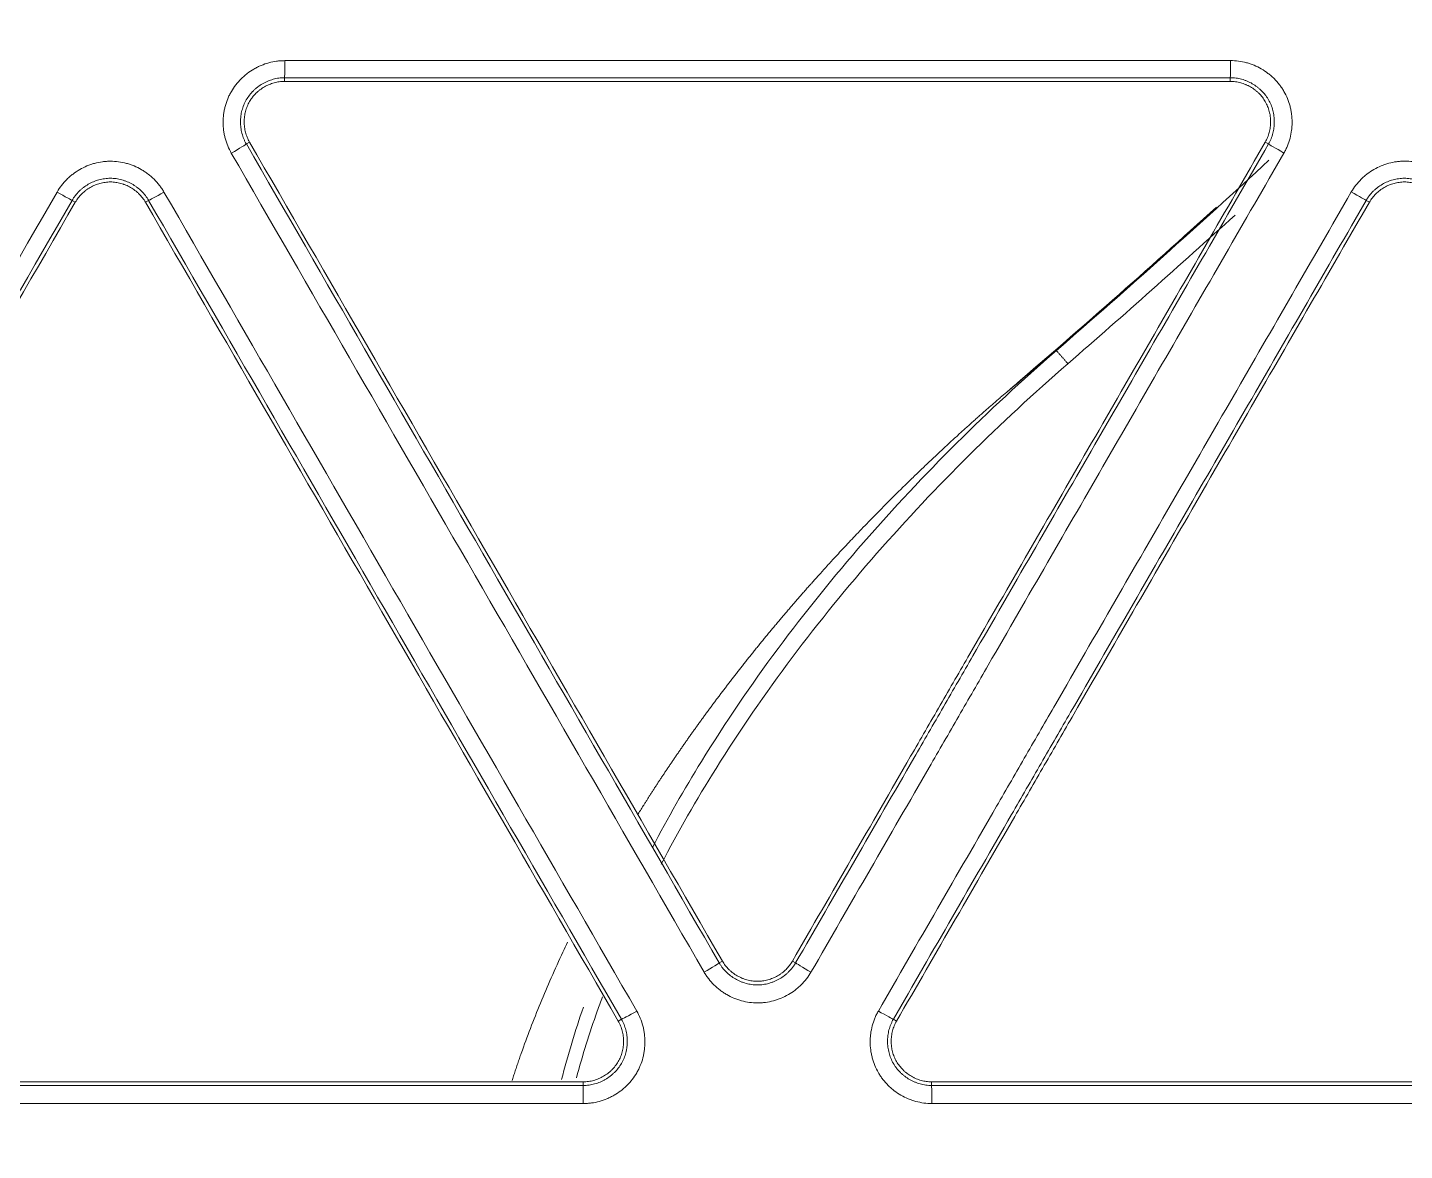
# Model space of a CAD drawing. Header units: inches. Extents: x 405346 to 489838, y -25612 to 14934.
# Drawn here: x 467382.01 to 467419.25, y 4109.04 to 4139.41 of the extents above; entities that cross this region are included whole.
import ezdxf

# ---------------------------------------------------------------- set-up
doc = ezdxf.new("R2010")
doc.units = ezdxf.units.IN
doc.header["$LTSCALE"] = 200
doc.header["$MEASUREMENT"] = 0
doc.linetypes.add('DH-HID2', pattern=[1.2, 0.8, -0.4])
doc.layers.add('FU-FURM', color=251, linetype='DH-HID2')
doc.layers.add('SS-EQ', color=2, linetype='Continuous', lineweight=20)

# ---------------------------------------------------------------- blocks, each defined once
blk = doc.blocks.new('FLLLL')
at = {"layer": 'FU-FURM'}
for centre, radius, start, end in [((467631.305, 3335.773), 213.601, 91.35671, 179.233), ((467638.62, 3329.457), 194.252, 91.35653, 179.23304)]:
    blk.add_arc(centre, radius, start, end, dxfattribs=at)
blk = doc.blocks.new('4way무풍')
at = {"layer": 'SS-EQ'}
for p, q in [((144.698, -183.374), (144.698, -183.474)), ((170.273, -183.474), (170.273, -183.374)), ((143.75, -185.116), (143.664, -185.166)), ((171.307, -185.166), (171.221, -185.116)), ((139.039, -186.741), (138.953, -186.691)), ((141.021, -186.691), (140.935, -186.741)), ((174.036, -186.741), (173.949, -186.691)), ((156.451, -207.314), (156.538, -207.264)), ((158.433, -207.264), (158.519, -207.314)), ((153.722, -208.89), (153.809, -208.84)), ((161.162, -208.84), (161.249, -208.89)), ((152.775, -210.631), (152.775, -210.531)), ((162.197, -210.531), (162.197, -210.631))]:
    blk.add_line(p, q, dxfattribs=at)
for radius, start, end in [(252.587, 310.95743, 312.70771), (252.562, 310.5641, 312.2768), (253.06, 310.95752, 312.32742)]:
    blk.add_arc((0, 0), radius, start, end, dxfattribs=at)
for centre, major_axis, ratio, start_param, end_param in [((144.698, -182.9), (0, -0.474), 0.010194, 0.034908, 1.545115), ((170.273, -182.901), (0, 0.474), 0.015613, 3.176503, 4.691468), ((143.254, -185.402), (0.41, 0.237), 0.027789, 4.707602, 6.248265), ((171.717, -185.402), (0.41, -0.237), 0.010709, 3.176501, 4.736466), ((138.543, -186.454), (0.41, -0.237), 0.019018, 4.73394, 6.248272), ((141.431, -186.454), (-0.41, -0.237), 0.02804, 0.03492, 1.565513), ((173.539, -186.454), (0.41, -0.237), 0.010548, 4.736647, 6.248277), ((156.041, -207.55), (0.41, 0.237), 0.03102, 4.704341, 6.248262), ((158.93, -207.55), (0.41, -0.237), 0.022094, 3.176508, 4.735297), ((154.219, -208.602), (-0.41, -0.237), 0.031304, 0.034924, 1.562278), ((160.752, -208.602), (0.41, -0.237), 0.022158, 4.735388, 6.24827), ((152.774, -211.104), (0, -0.474), 0.007908, 1.538581, 3.106534), ((162.196, -211.104), (0, -0.474), 0.008701, 1.539546, 3.106649)]:
    blk.add_ellipse(centre, major_axis=major_axis, ratio=ratio, start_param=start_param, end_param=end_param, dxfattribs=at)
for points, knots in [([(346.359, 0), (346.359, -27.812), (346.359, -55.624), (346.359, -97.341), (346.359, -111.247), (346.359, -139.059), (346.359, -152.965), (346.359, -180.777), (346.359, -194.683), (346.359, -222.494), (346.359, -236.4), (346.359, -257.259), (346.358, -264.212), (346.359, -272.903), (346.359, -274.641), (346.359, -277.249), (346.359, -278.118), (346.358, -279.856), (346.358, -280.725), (346.358, -282.029), (346.358, -282.463), (346.358, -283.333), (346.359, -283.767), (346.359, -284.419), (346.359, -284.636), (346.359, -285.071), (346.358, -285.288), (346.355, -285.723), (346.353, -285.94), (346.346, -286.374), (346.341, -286.592), (346.322, -287.243), (346.305, -287.678), (346.262, -288.546), (346.236, -288.98), (346.174, -289.849), (346.138, -290.283), (346.078, -290.934), (346.057, -291.151), (346.012, -291.585), (345.894, -292.666), (345.748, -293.741), (345.479, -295.45), (345.327, -296.299), (344.817, -298.834), (344.407, -300.505), (343.687, -302.982), (343.172, -304.624), (342.294, -307.059), (341.638, -308.663), (341.119, -309.858), (340.941, -310.256), (340.714, -310.751), (340.668, -310.85), (340.576, -311.047), (340.437, -311.343), (339.919, -312.422), (339.029, -314.158), (338.177, -315.66), (336.854, -317.881), (335.912, -319.32), (334.41, -321.418), (333.379, -322.796), (331.741, -324.801), (330.589, -326.095), (329.702, -327.051), (329.403, -327.366), (329.024, -327.758), (328.947, -327.836), (328.795, -327.992), (328.566, -328.224), (327.719, -329.07), (326.303, -330.412), (324.35, -332.111), (322.332, -333.722), (320.944, -334.738), (319.535, -335.724), (318.819, -336.202), (317.367, -337.13), (315.893, -338.028), (314.376, -338.866), (313.222, -339.473), (312.835, -339.671), (312.249, -339.963), (312.054, -340.059), (311.662, -340.249), (309.896, -341.094), (308.103, -341.848), (305.68, -342.75), (304.055, -343.316), (302.408, -343.813), (299.923, -344.506), (298.245, -344.898), (295.697, -345.382), (294.842, -345.525), (293.766, -345.682), (293.551, -345.712), (293.12, -345.771), (292.903, -345.799), (292.254, -345.88), (291.821, -345.929), (290.523, -346.062), (289.657, -346.132), (288.357, -346.21), (287.924, -346.232), (287.057, -346.265), (286.624, -346.277), (285.974, -346.288), (285.757, -346.291), (285.323, -346.293), (285.107, -346.294), (284.673, -346.294), (284.456, -346.294), (284.023, -346.294), (283.806, -346.293), (283.156, -346.293), (282.722, -346.293), (281.855, -346.293), (281.421, -346.293), (280.121, -346.293), (279.253, -346.294), (277.519, -346.294), (276.652, -346.294), (274.051, -346.294), (272.316, -346.294), (267.113, -346.294), (263.645, -346.293), (256.708, -346.293), (253.239, -346.294), (242.833, -346.294), (235.896, -346.294), (222.022, -346.294), (215.084, -346.294), (194.273, -346.294), (180.399, -346.294), (152.65, -346.294), (138.775, -346.294), (111.027, -346.294), (97.152, -346.294), (69.404, -346.294), (55.529, -346.294), (34.718, -346.294), (27.78, -346.294), (13.906, -346.294), (6.969, -346.294), (0.032, -346.294)], [0, 0, 0, 0, 0.125, 0.125, 0.1875, 0.1875, 0.25, 0.25, 0.3125, 0.3125, 0.375, 0.375, 0.40625, 0.40625, 0.414063, 0.414063, 0.417969, 0.417969, 0.421875, 0.421875, 0.423828, 0.423828, 0.425781, 0.425781, 0.426758, 0.426758, 0.427734, 0.427734, 0.428711, 0.428711, 0.429688, 0.429688, 0.431641, 0.431641, 0.433594, 0.433594, 0.435547, 0.435547, 0.436523, 0.436523, 0.4375, 0.441406, 0.441406, 0.445313, 0.445313, 0.453125, 0.453125, 0.457031, 0.460938, 0.464844, 0.464844, 0.466797, 0.466797, 0.467285, 0.467285, 0.467773, 0.46875, 0.472656, 0.476563, 0.476563, 0.484375, 0.484375, 0.488281, 0.492188, 0.496094, 0.496094, 0.498047, 0.498047, 0.498535, 0.498535, 0.499023, 0.5, 0.503906, 0.507813, 0.511719, 0.515625, 0.515625, 0.519531, 0.519531, 0.523438, 0.527344, 0.527344, 0.529297, 0.529297, 0.530273, 0.530273, 0.53125, 0.539063, 0.539063, 0.542969, 0.546875, 0.546875, 0.554688, 0.554688, 0.558594, 0.558594, 0.55957, 0.55957, 0.560547, 0.560547, 0.5625, 0.5625, 0.566406, 0.566406, 0.568359, 0.568359, 0.570313, 0.570313, 0.571289, 0.571289, 0.572266, 0.572266, 0.573242, 0.573242, 0.574219, 0.574219, 0.576172, 0.576172, 0.578125, 0.578125, 0.582031, 0.582031, 0.585938, 0.585938, 0.59375, 0.59375, 0.609375, 0.609375, 0.625, 0.625, 0.65625, 0.65625, 0.6875, 0.6875, 0.75, 0.75, 0.8125, 0.8125, 0.875, 0.875, 0.9375, 0.9375, 0.96875, 0.96875, 1, 1, 1, 1]), ([(0.032, -345.099), (6.961, -345.099), (13.891, -345.099), (27.75, -345.099), (34.679, -345.099), (55.467, -345.099), (69.326, -345.098), (97.044, -345.098), (110.903, -345.097), (138.621, -345.096), (152.48, -345.096), (180.197, -345.094), (194.056, -345.092), (214.845, -345.09), (221.774, -345.089), (235.633, -345.086), (242.562, -345.085), (256.421, -345.082), (263.351, -345.081), (272.013, -345.079), (273.745, -345.079), (276.343, -345.079), (277.21, -345.078), (278.942, -345.078), (279.808, -345.077), (281.107, -345.076), (281.541, -345.076), (282.407, -345.076), (282.84, -345.076), (283.706, -345.076), (284.139, -345.076), (284.789, -345.074), (285.005, -345.074), (285.438, -345.071), (285.655, -345.069), (286.304, -345.06), (286.737, -345.049), (287.602, -345.017), (288.034, -344.997), (289.33, -344.922), (290.194, -344.853), (291.488, -344.722), (291.92, -344.673), (292.566, -344.593), (292.782, -344.566), (293.212, -344.508), (294.286, -344.358), (295.351, -344.18), (297.891, -343.699), (299.563, -343.307), (302.039, -342.615), (303.679, -342.118), (305.297, -341.551), (307.709, -340.648), (309.296, -339.976), (311.056, -339.138), (311.349, -338.996), (311.641, -338.853), (311.836, -338.756), (311.933, -338.707), (312.418, -338.464), (312.803, -338.265), (313.951, -337.656), (314.704, -337.236), (316.19, -336.364), (316.921, -335.913), (318.363, -334.982), (319.073, -334.502), (320.472, -333.511), (321.849, -332.491), (323.849, -330.872), (325.784, -329.163), (327.03, -327.964), (327.795, -327.195), (327.947, -327.041), (328.25, -326.729), (328.401, -326.573), (328.849, -326.102), (329.145, -325.785), (330.019, -324.826), (331.153, -323.527), (332.763, -321.515), (333.776, -320.132), (334.759, -318.728), (335.235, -318.016), (336.157, -316.57), (336.603, -315.837), (337.465, -314.35), (338.296, -312.842), (339.065, -311.291), (339.481, -310.406), (339.527, -310.308), (339.618, -310.111), (339.754, -309.815), (340.065, -309.123), (340.322, -308.527), (340.821, -307.331), (341.451, -305.727), (342.288, -303.291), (342.776, -301.648), (343.454, -299.169), (343.836, -297.496), (344.302, -294.959), (344.439, -294.108), (344.619, -292.825), (344.702, -292.181), (344.786, -291.427), (344.82, -291.104), (344.842, -290.888), (344.853, -290.779), (344.946, -289.807), (345.01, -288.942), (345.078, -287.644), (345.096, -287.212), (345.116, -286.563), (345.122, -286.347), (345.13, -285.914), (345.133, -285.698), (345.138, -285.266), (345.139, -285.049), (345.14, -284.617), (345.14, -284.4), (345.141, -283.752), (345.141, -283.319), (345.141, -282.67), (345.141, -282.454), (345.141, -282.021), (345.141, -281.805), (345.142, -281.156), (345.142, -280.724), (345.143, -279.426), (345.143, -278.561), (345.144, -276.831), (345.144, -275.966), (345.145, -273.37), (345.145, -271.64), (345.146, -262.989), (345.148, -256.069), (345.152, -235.306), (345.154, -221.465), (345.157, -193.782), (345.159, -179.94), (345.161, -152.257), (345.161, -138.416), (345.162, -110.732), (345.163, -69.208), (345.164, -27.683), (345.164, 0)], [0, 0, 0, 0, 0.03125, 0.03125, 0.0625, 0.0625, 0.125, 0.125, 0.1875, 0.1875, 0.25, 0.25, 0.3125, 0.3125, 0.34375, 0.34375, 0.375, 0.375, 0.40625, 0.40625, 0.414063, 0.414063, 0.417969, 0.417969, 0.421875, 0.421875, 0.423828, 0.423828, 0.425781, 0.425781, 0.427734, 0.427734, 0.428711, 0.428711, 0.429688, 0.429688, 0.431641, 0.431641, 0.433594, 0.433594, 0.4375, 0.4375, 0.439453, 0.439453, 0.44043, 0.44043, 0.441406, 0.445313, 0.445313, 0.453125, 0.453125, 0.457031, 0.460938, 0.460938, 0.46875, 0.46875, 0.469727, 0.470215, 0.470215, 0.470703, 0.470703, 0.472656, 0.472656, 0.476563, 0.476563, 0.480469, 0.480469, 0.484375, 0.484375, 0.488281, 0.492188, 0.496094, 0.5, 0.5, 0.500977, 0.500977, 0.501953, 0.501953, 0.503906, 0.503906, 0.507813, 0.511719, 0.515625, 0.515625, 0.519531, 0.519531, 0.523438, 0.523438, 0.527344, 0.53125, 0.53125, 0.531738, 0.531738, 0.532227, 0.533203, 0.535156, 0.535156, 0.539063, 0.542969, 0.546875, 0.546875, 0.554688, 0.554688, 0.558594, 0.558594, 0.560547, 0.561523, 0.562012, 0.562012, 0.5625, 0.5625, 0.566406, 0.566406, 0.568359, 0.568359, 0.569336, 0.569336, 0.570313, 0.570313, 0.571289, 0.571289, 0.572266, 0.572266, 0.574219, 0.574219, 0.575195, 0.575195, 0.576172, 0.576172, 0.578125, 0.578125, 0.582031, 0.582031, 0.585938, 0.585938, 0.59375, 0.59375, 0.625, 0.625, 0.6875, 0.6875, 0.75, 0.75, 0.8125, 0.8125, 0.875, 1, 1, 1, 1]), ([(143.258, -185.415), (143.222, -185.351), (143.19, -185.286), (143.135, -185.152), (143.112, -185.083), (143.084, -184.978), (143.076, -184.942), (143.065, -184.888), (143.062, -184.87), (143.056, -184.834), (143.053, -184.816), (143.042, -184.726), (143.033, -184.581), (143.042, -184.436), (143.053, -184.346), (143.056, -184.327), (143.062, -184.291), (143.065, -184.273), (143.076, -184.22), (143.084, -184.184), (143.111, -184.079), (143.134, -184.011), (143.176, -183.91), (143.19, -183.877), (143.223, -183.811), (143.24, -183.779), (143.295, -183.684), (143.376, -183.563), (143.472, -183.455), (143.536, -183.391), (143.549, -183.378), (143.576, -183.353), (143.59, -183.341), (143.631, -183.305), (143.659, -183.282), (143.746, -183.215), (143.806, -183.175), (143.901, -183.121), (143.949, -183.095), (143.998, -183.071), (144.031, -183.056), (144.048, -183.049), (144.133, -183.014), (144.27, -182.966), (144.412, -182.937), (144.52, -182.923), (144.556, -182.919), (144.629, -182.914), (144.666, -182.913), (144.703, -182.913)], [0, 0, 0, 0, 0.0625, 0.0625, 0.125, 0.125, 0.15625, 0.15625, 0.171875, 0.171875, 0.1875, 0.1875, 0.25, 0.3125, 0.3125, 0.328125, 0.328125, 0.34375, 0.34375, 0.375, 0.375, 0.4375, 0.4375, 0.46875, 0.46875, 0.5, 0.5, 0.5625, 0.625, 0.625, 0.640625, 0.640625, 0.65625, 0.65625, 0.6875, 0.6875, 0.75, 0.75, 0.78125, 0.796875, 0.796875, 0.8125, 0.8125, 0.875, 0.9375, 0.9375, 0.96875, 0.96875, 1, 1, 1, 1]), ([(144.703, -182.913), (145.769, -182.913), (146.834, -182.912), (148.966, -182.912), (150.032, -182.912), (153.229, -182.912), (155.36, -182.912), (161.755, -182.911), (166.017, -182.911), (170.28, -182.91)], [0, 0, 0, 0, 0.125, 0.125, 0.25, 0.25, 0.5, 0.5, 1, 1, 1, 1]), ([(170.28, -182.91), (170.353, -182.91), (170.426, -182.915), (170.57, -182.935), (170.64, -182.949), (170.746, -182.978), (170.781, -182.988), (170.833, -183.006), (170.85, -183.012), (170.884, -183.025), (170.901, -183.032), (170.985, -183.067), (171.115, -183.132), (171.236, -183.212), (171.308, -183.268), (171.323, -183.279), (171.351, -183.302), (171.393, -183.337), (171.433, -183.374), (171.51, -183.451), (171.558, -183.505), (171.625, -183.591), (171.646, -183.621), (171.687, -183.681), (171.706, -183.712), (171.761, -183.807), (171.825, -183.938), (171.871, -184.075), (171.894, -184.163), (171.898, -184.181), (171.906, -184.217), (171.91, -184.235), (171.921, -184.288), (171.927, -184.324), (171.941, -184.432), (171.945, -184.505), (171.945, -184.613), (171.944, -184.668), (171.939, -184.723), (171.936, -184.759), (171.934, -184.777), (171.922, -184.868), (171.894, -185.011), (171.848, -185.148), (171.807, -185.249), (171.792, -185.282), (171.76, -185.348), (171.743, -185.38), (171.724, -185.412)], [0, 0, 0, 0, 0.0625, 0.0625, 0.125, 0.125, 0.15625, 0.15625, 0.171875, 0.171875, 0.1875, 0.1875, 0.25, 0.3125, 0.3125, 0.328125, 0.328125, 0.34375, 0.375, 0.375, 0.4375, 0.4375, 0.46875, 0.46875, 0.5, 0.5, 0.5625, 0.625, 0.625, 0.640625, 0.640625, 0.65625, 0.65625, 0.6875, 0.6875, 0.75, 0.75, 0.78125, 0.796875, 0.796875, 0.8125, 0.8125, 0.875, 0.9375, 0.9375, 0.96875, 0.96875, 1, 1, 1, 1]), ([(144.698, -183.374), (144.695, -183.374), (144.692, -183.374), (144.685, -183.374), (144.675, -183.374), (144.665, -183.374), (144.646, -183.375), (144.632, -183.376), (144.593, -183.378), (144.567, -183.381), (144.49, -183.392), (144.388, -183.413), (144.29, -183.447), (144.229, -183.472), (144.217, -183.477), (144.194, -183.488), (144.158, -183.505), (144.124, -183.524), (144.056, -183.563), (144.013, -183.591), (143.951, -183.639), (143.931, -183.655), (143.891, -183.689), (143.872, -183.707), (143.816, -183.762), (143.782, -183.801), (143.719, -183.883), (143.69, -183.926), (143.65, -183.994), (143.638, -184.018), (143.615, -184.065), (143.604, -184.088), (143.575, -184.16), (143.559, -184.21), (143.539, -184.285), (143.53, -184.323), (143.524, -184.361), (143.519, -184.387), (143.518, -184.4), (143.509, -184.465), (143.503, -184.569), (143.509, -184.673), (143.519, -184.75), (143.523, -184.776), (143.533, -184.827), (143.539, -184.853), (143.559, -184.928), (143.576, -184.977), (143.605, -185.049), (143.621, -185.085), (143.642, -185.126), (143.653, -185.146), (143.657, -185.154), (143.661, -185.16), (143.662, -185.163), (143.664, -185.166)], [0, 0, 0, 0, 0.003906, 0.003906, 0.007812, 0.015625, 0.015625, 0.03125, 0.03125, 0.0625, 0.0625, 0.125, 0.1875, 0.1875, 0.203125, 0.203125, 0.21875, 0.25, 0.25, 0.3125, 0.3125, 0.34375, 0.34375, 0.375, 0.375, 0.4375, 0.4375, 0.5, 0.5, 0.53125, 0.53125, 0.5625, 0.5625, 0.625, 0.625, 0.65625, 0.671875, 0.671875, 0.6875, 0.6875, 0.75, 0.8125, 0.8125, 0.84375, 0.84375, 0.875, 0.875, 0.9375, 0.9375, 0.96875, 0.984375, 0.992188, 0.996094, 0.996094, 1, 1, 1, 1]), ([(143.75, -185.116), (143.726, -185.074), (143.705, -185.031), (143.669, -184.942), (143.639, -184.852), (143.621, -184.759), (143.612, -184.688), (143.61, -184.664), (143.607, -184.616), (143.606, -184.592), (143.606, -184.521), (143.609, -184.473), (143.618, -184.402), (143.622, -184.379), (143.631, -184.332), (143.636, -184.308), (143.655, -184.239), (143.685, -184.149), (143.726, -184.063), (143.762, -184.001), (143.775, -183.98), (143.802, -183.941), (143.816, -183.921), (143.86, -183.865), (143.891, -183.83), (143.942, -183.779), (143.968, -183.755), (143.995, -183.732), (144.014, -183.717), (144.024, -183.71), (144.071, -183.673), (144.151, -183.62), (144.236, -183.578), (144.302, -183.55), (144.324, -183.542), (144.37, -183.526), (144.393, -183.519), (144.462, -183.5), (144.508, -183.491), (144.602, -183.478), (144.65, -183.474), (144.698, -183.474)], [0, 0, 0, 0, 0.0625, 0.0625, 0.125, 0.1875, 0.1875, 0.21875, 0.21875, 0.25, 0.25, 0.3125, 0.3125, 0.34375, 0.34375, 0.375, 0.375, 0.4375, 0.5, 0.5, 0.53125, 0.53125, 0.5625, 0.5625, 0.625, 0.625, 0.65625, 0.671875, 0.671875, 0.6875, 0.6875, 0.75, 0.8125, 0.8125, 0.84375, 0.84375, 0.875, 0.875, 0.9375, 0.9375, 1, 1, 1, 1]), ([(170.273, -183.374), (166.011, -183.374), (161.748, -183.374), (155.355, -183.374), (153.223, -183.374), (150.026, -183.374), (148.961, -183.374), (146.829, -183.374), (145.764, -183.374), (144.698, -183.374)], [0, 0, 0, 0, 0.5, 0.5, 0.75, 0.75, 0.875, 0.875, 1, 1, 1, 1]), ([(170.273, -183.474), (166.011, -183.474), (161.748, -183.474), (155.355, -183.474), (153.223, -183.474), (150.026, -183.474), (148.961, -183.474), (146.829, -183.474), (145.764, -183.474), (144.698, -183.474)], [0, 0, 0, 0, 0.5, 0.5, 0.75, 0.75, 0.875, 0.875, 1, 1, 1, 1]), ([(171.307, -185.166), (171.308, -185.163), (171.31, -185.16), (171.313, -185.154), (171.318, -185.146), (171.323, -185.137), (171.332, -185.119), (171.338, -185.108), (171.355, -185.072), (171.366, -185.049), (171.395, -184.976), (171.428, -184.878), (171.448, -184.776), (171.456, -184.711), (171.457, -184.698), (171.46, -184.672), (171.461, -184.659), (171.463, -184.62), (171.464, -184.594), (171.464, -184.516), (171.461, -184.464), (171.451, -184.387), (171.447, -184.361), (171.437, -184.31), (171.431, -184.284), (171.411, -184.208), (171.395, -184.159), (171.356, -184.063), (171.333, -184.016), (171.294, -183.949), (171.28, -183.926), (171.251, -183.883), (171.235, -183.862), (171.188, -183.8), (171.153, -183.762), (171.098, -183.707), (171.069, -183.68), (171.039, -183.655), (171.019, -183.639), (171.009, -183.63), (170.957, -183.591), (170.87, -183.533), (170.777, -183.487), (170.705, -183.457), (170.681, -183.448), (170.631, -183.43), (170.606, -183.423), (170.531, -183.402), (170.48, -183.392), (170.403, -183.381), (170.364, -183.377), (170.319, -183.375), (170.296, -183.374), (170.286, -183.374), (170.279, -183.374), (170.276, -183.374), (170.273, -183.374)], [0, 0, 0, 0, 0.003906, 0.003906, 0.007813, 0.015625, 0.015625, 0.03125, 0.03125, 0.0625, 0.0625, 0.125, 0.1875, 0.1875, 0.203125, 0.203125, 0.21875, 0.21875, 0.25, 0.25, 0.3125, 0.3125, 0.34375, 0.34375, 0.375, 0.375, 0.4375, 0.4375, 0.5, 0.5, 0.53125, 0.53125, 0.5625, 0.5625, 0.625, 0.625, 0.65625, 0.671875, 0.671875, 0.6875, 0.6875, 0.75, 0.8125, 0.8125, 0.84375, 0.84375, 0.875, 0.875, 0.9375, 0.9375, 0.96875, 0.984375, 0.992188, 0.996094, 0.996094, 1, 1, 1, 1]), ([(170.273, -183.474), (170.321, -183.474), (170.369, -183.478), (170.464, -183.491), (170.557, -183.51), (170.647, -183.541), (170.702, -183.564), (170.713, -183.569), (170.735, -183.579), (170.767, -183.594), (170.799, -183.611), (170.861, -183.647), (170.9, -183.673), (170.957, -183.717), (170.976, -183.732), (171.012, -183.763), (171.03, -183.779), (171.081, -183.83), (171.144, -183.901), (171.197, -183.98), (171.233, -184.042), (171.244, -184.064), (171.265, -184.107), (171.275, -184.128), (171.302, -184.194), (171.317, -184.239), (171.335, -184.308), (171.343, -184.343), (171.349, -184.379), (171.353, -184.402), (171.354, -184.414), (171.362, -184.474), (171.368, -184.569), (171.362, -184.664), (171.353, -184.735), (171.349, -184.759), (171.34, -184.806), (171.335, -184.829), (171.317, -184.898), (171.302, -184.943), (171.266, -185.031), (171.245, -185.074), (171.221, -185.116)], [0, 0, 0, 0, 0.0625, 0.0625, 0.125, 0.1875, 0.1875, 0.203125, 0.203125, 0.21875, 0.25, 0.25, 0.3125, 0.3125, 0.34375, 0.34375, 0.375, 0.375, 0.4375, 0.5, 0.5, 0.53125, 0.53125, 0.5625, 0.5625, 0.625, 0.625, 0.65625, 0.671875, 0.671875, 0.6875, 0.6875, 0.75, 0.8125, 0.8125, 0.84375, 0.84375, 0.875, 0.875, 0.9375, 0.9375, 1, 1, 1, 1]), ([(158.433, -207.264), (159.499, -205.419), (160.564, -203.573), (161.896, -201.266), (162.163, -200.805), (162.696, -199.882), (162.962, -199.421), (163.761, -198.036), (164.294, -197.114), (165.892, -194.345), (166.958, -192.499), (169.089, -188.808), (170.155, -186.962), (171.221, -185.116)], [0, 0, 0, 0, 0.25, 0.25, 0.3125, 0.3125, 0.375, 0.375, 0.5, 0.5, 0.75, 0.75, 1, 1, 1, 1]), ([(158.519, -207.314), (159.585, -205.468), (160.65, -203.623), (161.982, -201.316), (162.249, -200.854), (162.782, -199.932), (163.048, -199.47), (163.847, -198.086), (164.38, -197.163), (165.978, -194.395), (167.044, -192.549), (169.175, -188.857), (170.241, -187.011), (171.307, -185.166)], [0, 0, 0, 0, 0.25, 0.25, 0.3125, 0.3125, 0.375, 0.375, 0.5, 0.5, 0.75, 0.75, 1, 1, 1, 1]), ([(171.724, -185.412), (170.658, -187.258), (169.592, -189.105), (167.461, -192.797), (166.395, -194.643), (164.796, -197.412), (164.263, -198.335), (163.463, -199.72), (163.197, -200.181), (162.664, -201.104), (162.398, -201.566), (161.065, -203.873), (160, -205.719), (158.934, -207.565)], [0, 0, 0, 0, 0.25, 0.25, 0.5, 0.5, 0.625, 0.625, 0.6875, 0.6875, 0.75, 0.75, 1, 1, 1, 1]), ([(138.547, -186.467), (138.584, -186.403), (138.624, -186.343), (138.713, -186.229), (138.761, -186.174), (138.838, -186.097), (138.865, -186.073), (138.906, -186.037), (138.92, -186.025), (138.949, -186.002), (138.963, -185.99), (139.035, -185.935), (139.156, -185.855), (139.286, -185.79), (139.371, -185.755), (139.388, -185.748), (139.422, -185.735), (139.439, -185.729), (139.491, -185.711), (139.525, -185.701), (139.63, -185.672), (139.701, -185.658), (139.809, -185.643), (139.845, -185.639), (139.918, -185.634), (139.955, -185.633), (140.064, -185.633), (140.209, -185.643), (140.351, -185.672), (140.439, -185.696), (140.457, -185.701), (140.492, -185.711), (140.509, -185.717), (140.561, -185.735), (140.595, -185.748), (140.696, -185.79), (140.76, -185.822), (140.855, -185.876), (140.901, -185.905), (140.946, -185.936), (140.976, -185.957), (140.991, -185.968), (141.063, -186.024), (141.173, -186.119), (141.269, -186.227), (141.336, -186.314), (141.357, -186.343), (141.398, -186.404), (141.417, -186.435), (141.436, -186.467)], [0, 0, 0, 0, 0.0625, 0.0625, 0.125, 0.125, 0.15625, 0.15625, 0.171875, 0.171875, 0.1875, 0.1875, 0.25, 0.3125, 0.3125, 0.328125, 0.328125, 0.34375, 0.34375, 0.375, 0.375, 0.4375, 0.4375, 0.46875, 0.46875, 0.5, 0.5, 0.5625, 0.625, 0.625, 0.640625, 0.640625, 0.65625, 0.65625, 0.6875, 0.6875, 0.75, 0.75, 0.78125, 0.796875, 0.796875, 0.8125, 0.8125, 0.875, 0.9375, 0.9375, 0.96875, 0.96875, 1, 1, 1, 1]), ([(173.547, -186.464), (173.583, -186.401), (173.624, -186.34), (173.713, -186.226), (173.761, -186.172), (173.838, -186.095), (173.865, -186.07), (173.906, -186.034), (173.92, -186.022), (173.948, -185.999), (173.963, -185.988), (174.035, -185.932), (174.156, -185.852), (174.286, -185.787), (174.37, -185.752), (174.387, -185.745), (174.422, -185.732), (174.439, -185.726), (174.491, -185.708), (174.525, -185.698), (174.63, -185.669), (174.701, -185.655), (174.809, -185.64), (174.845, -185.636), (174.918, -185.632), (174.955, -185.63), (175.064, -185.63), (175.209, -185.64), (175.351, -185.669), (175.439, -185.693), (175.456, -185.698), (175.492, -185.709), (175.509, -185.714), (175.561, -185.732), (175.595, -185.745), (175.695, -185.787), (175.76, -185.819), (175.855, -185.874), (175.901, -185.902), (175.946, -185.933), (175.976, -185.955), (175.991, -185.965), (176.063, -186.021), (176.173, -186.116), (176.269, -186.224), (176.336, -186.311), (176.357, -186.34), (176.398, -186.401), (176.417, -186.432), (176.436, -186.464)], [0, 0, 0, 0, 0.0625, 0.0625, 0.125, 0.125, 0.15625, 0.15625, 0.171875, 0.171875, 0.1875, 0.1875, 0.25, 0.3125, 0.3125, 0.328125, 0.328125, 0.34375, 0.34375, 0.375, 0.375, 0.4375, 0.4375, 0.46875, 0.46875, 0.5, 0.5, 0.5625, 0.625, 0.625, 0.640625, 0.640625, 0.65625, 0.65625, 0.6875, 0.6875, 0.75, 0.75, 0.78125, 0.796875, 0.796875, 0.8125, 0.8125, 0.875, 0.9375, 0.9375, 0.96875, 0.96875, 1, 1, 1, 1]), ([(141.021, -186.691), (141.02, -186.689), (141.018, -186.686), (141.015, -186.68), (141.01, -186.672), (141.005, -186.663), (140.994, -186.646), (140.987, -186.635), (140.965, -186.603), (140.95, -186.582), (140.902, -186.52), (140.833, -186.442), (140.755, -186.374), (140.702, -186.335), (140.692, -186.327), (140.671, -186.312), (140.638, -186.289), (140.605, -186.269), (140.538, -186.23), (140.491, -186.207), (140.419, -186.177), (140.395, -186.168), (140.345, -186.15), (140.32, -186.143), (140.245, -186.122), (140.194, -186.111), (140.091, -186.097), (140.039, -186.094), (139.961, -186.094), (139.935, -186.095), (139.882, -186.098), (139.857, -186.101), (139.779, -186.112), (139.729, -186.122), (139.654, -186.142), (139.616, -186.154), (139.579, -186.167), (139.555, -186.177), (139.543, -186.182), (139.482, -186.207), (139.389, -186.253), (139.303, -186.311), (139.24, -186.358), (139.22, -186.375), (139.18, -186.409), (139.161, -186.427), (139.106, -186.482), (139.071, -186.52), (139.024, -186.582), (139.001, -186.614), (138.976, -186.652), (138.964, -186.671), (138.959, -186.68), (138.956, -186.686), (138.954, -186.688), (138.953, -186.691)], [0, 0, 0, 0, 0.003906, 0.003906, 0.007813, 0.015625, 0.015625, 0.03125, 0.03125, 0.0625, 0.0625, 0.125, 0.1875, 0.1875, 0.203125, 0.203125, 0.21875, 0.25, 0.25, 0.3125, 0.3125, 0.34375, 0.34375, 0.375, 0.375, 0.4375, 0.4375, 0.5, 0.5, 0.53125, 0.53125, 0.5625, 0.5625, 0.625, 0.625, 0.65625, 0.671875, 0.671875, 0.6875, 0.6875, 0.75, 0.8125, 0.8125, 0.84375, 0.84375, 0.875, 0.875, 0.9375, 0.9375, 0.96875, 0.984375, 0.992187, 0.996094, 0.996094, 1, 1, 1, 1]), ([(176.018, -186.691), (176.016, -186.689), (176.015, -186.686), (176.011, -186.68), (176.006, -186.672), (176.001, -186.663), (175.991, -186.647), (175.984, -186.636), (175.962, -186.603), (175.946, -186.582), (175.898, -186.52), (175.83, -186.443), (175.751, -186.374), (175.699, -186.335), (175.688, -186.327), (175.667, -186.312), (175.635, -186.29), (175.602, -186.269), (175.534, -186.23), (175.488, -186.207), (175.416, -186.177), (175.392, -186.168), (175.342, -186.151), (175.317, -186.143), (175.241, -186.122), (175.191, -186.112), (175.088, -186.098), (175.036, -186.094), (174.958, -186.094), (174.931, -186.095), (174.879, -186.098), (174.853, -186.101), (174.776, -186.112), (174.725, -186.122), (174.65, -186.143), (174.613, -186.154), (174.576, -186.167), (174.552, -186.177), (174.539, -186.182), (174.479, -186.207), (174.386, -186.253), (174.299, -186.311), (174.237, -186.358), (174.217, -186.375), (174.177, -186.409), (174.158, -186.427), (174.103, -186.482), (174.068, -186.52), (174.021, -186.582), (173.998, -186.614), (173.973, -186.652), (173.961, -186.671), (173.956, -186.68), (173.953, -186.686), (173.951, -186.688), (173.949, -186.691)], [0, 0, 0, 0, 0.003906, 0.003906, 0.007813, 0.015625, 0.015625, 0.03125, 0.03125, 0.0625, 0.0625, 0.125, 0.1875, 0.1875, 0.203125, 0.203125, 0.21875, 0.25, 0.25, 0.3125, 0.3125, 0.34375, 0.34375, 0.375, 0.375, 0.4375, 0.4375, 0.5, 0.5, 0.53125, 0.53125, 0.5625, 0.5625, 0.625, 0.625, 0.65625, 0.671875, 0.671875, 0.6875, 0.6875, 0.75, 0.8125, 0.8125, 0.84375, 0.84375, 0.875, 0.875, 0.9375, 0.9375, 0.96875, 0.984375, 0.992187, 0.996094, 0.996094, 1, 1, 1, 1]), ([(125.758, -208.618), (127.889, -204.927), (130.021, -201.235), (134.284, -193.851), (136.415, -190.159), (138.547, -186.467)], [0, 0, 0, 0, 0.5, 0.5, 1, 1, 1, 1]), ([(139.039, -186.741), (139.063, -186.7), (139.091, -186.66), (139.149, -186.584), (139.212, -186.513), (139.284, -186.451), (139.332, -186.414), (139.341, -186.407), (139.361, -186.393), (139.391, -186.373), (139.421, -186.354), (139.483, -186.319), (139.525, -186.298), (139.591, -186.27), (139.614, -186.261), (139.659, -186.246), (139.682, -186.239), (139.751, -186.22), (139.844, -186.201), (139.939, -186.194), (140.011, -186.194), (140.035, -186.195), (140.083, -186.198), (140.107, -186.201), (140.178, -186.211), (140.224, -186.22), (140.293, -186.239), (140.327, -186.25), (140.361, -186.262), (140.383, -186.27), (140.394, -186.275), (140.45, -186.298), (140.535, -186.34), (140.614, -186.393), (140.671, -186.436), (140.69, -186.452), (140.726, -186.483), (140.744, -186.499), (140.794, -186.55), (140.826, -186.585), (140.884, -186.66), (140.911, -186.7), (140.935, -186.741)], [0, 0, 0, 0, 0.0625, 0.0625, 0.125, 0.1875, 0.1875, 0.203125, 0.203125, 0.21875, 0.25, 0.25, 0.3125, 0.3125, 0.34375, 0.34375, 0.375, 0.375, 0.4375, 0.5, 0.5, 0.53125, 0.53125, 0.5625, 0.5625, 0.625, 0.625, 0.65625, 0.671875, 0.671875, 0.6875, 0.6875, 0.75, 0.8125, 0.8125, 0.84375, 0.84375, 0.875, 0.875, 0.9375, 0.9375, 1, 1, 1, 1]), ([(160.756, -208.617), (161.822, -206.771), (162.888, -204.925), (164.22, -202.618), (164.486, -202.156), (165.019, -201.233), (165.286, -200.772), (166.085, -199.387), (166.618, -198.464), (168.217, -195.695), (169.283, -193.849), (171.415, -190.157), (172.481, -188.311), (173.547, -186.464)], [0, 0, 0, 0, 0.25, 0.25, 0.3125, 0.3125, 0.375, 0.375, 0.5, 0.5, 0.75, 0.75, 1, 1, 1, 1]), ([(174.036, -186.741), (174.06, -186.7), (174.087, -186.66), (174.146, -186.584), (174.209, -186.513), (174.281, -186.451), (174.328, -186.414), (174.338, -186.407), (174.358, -186.393), (174.387, -186.373), (174.418, -186.354), (174.48, -186.319), (174.522, -186.298), (174.588, -186.27), (174.61, -186.261), (174.656, -186.246), (174.679, -186.239), (174.748, -186.22), (174.841, -186.201), (174.936, -186.194), (175.008, -186.194), (175.032, -186.195), (175.08, -186.198), (175.104, -186.201), (175.174, -186.211), (175.221, -186.22), (175.289, -186.239), (175.324, -186.25), (175.357, -186.262), (175.38, -186.27), (175.391, -186.275), (175.446, -186.298), (175.532, -186.34), (175.611, -186.393), (175.668, -186.436), (175.687, -186.452), (175.723, -186.483), (175.74, -186.499), (175.791, -186.55), (175.823, -186.585), (175.881, -186.66), (175.908, -186.7), (175.932, -186.741)], [0, 0, 0, 0, 0.0625, 0.0625, 0.125, 0.1875, 0.1875, 0.203125, 0.203125, 0.21875, 0.25, 0.25, 0.3125, 0.3125, 0.34375, 0.34375, 0.375, 0.375, 0.4375, 0.5, 0.5, 0.53125, 0.53125, 0.5625, 0.5625, 0.625, 0.625, 0.65625, 0.671875, 0.671875, 0.6875, 0.6875, 0.75, 0.8125, 0.8125, 0.84375, 0.84375, 0.875, 0.875, 0.9375, 0.9375, 1, 1, 1, 1]), ([(138.953, -186.691), (136.821, -190.383), (134.69, -194.074), (130.427, -201.457), (128.296, -205.148), (126.165, -208.84)], [0, 0, 0, 0, 0.5, 0.5, 1, 1, 1, 1]), ([(139.039, -186.741), (136.908, -190.433), (134.777, -194.125), (130.514, -201.507), (128.383, -205.199), (126.252, -208.89)], [0, 0, 0, 0, 0.5, 0.5, 1, 1, 1, 1]), ([(173.949, -186.691), (172.884, -188.537), (171.818, -190.383), (169.687, -194.074), (168.621, -195.92), (167.022, -198.689), (166.49, -199.612), (165.69, -200.996), (165.424, -201.457), (164.891, -202.38), (164.625, -202.842), (163.293, -205.149), (162.227, -206.994), (161.162, -208.84)], [0, 0, 0, 0, 0.25, 0.25, 0.5, 0.5, 0.625, 0.625, 0.6875, 0.6875, 0.75, 0.75, 1, 1, 1, 1]), ([(174.036, -186.741), (172.97, -188.587), (171.905, -190.433), (169.773, -194.125), (168.708, -195.97), (167.109, -198.739), (166.576, -199.662), (165.777, -201.046), (165.511, -201.507), (164.978, -202.43), (164.712, -202.892), (163.38, -205.199), (162.314, -207.044), (161.249, -208.89)], [0, 0, 0, 0, 0.25, 0.25, 0.5, 0.5, 0.625, 0.625, 0.6875, 0.6875, 0.75, 0.75, 1, 1, 1, 1]), ([(165.57, -190.753), (163.717, -192.362), (161.969, -194.094), (158.742, -197.798), (157.262, -199.77), (155.505, -202.624), (155.062, -203.4), (154.649, -204.191)], [0, 0, 0, 0, 0.423303, 0.423303, 0.846606, 0.846606, 1, 1, 1, 1]), ([(154.884, -204.649), (155.342, -203.764), (155.839, -202.9), (157.651, -199.998), (159.12, -198.058), (162.318, -194.41), (164.048, -192.701), (165.88, -191.111)], [0, 0, 0, 0, 0.170282, 0.170282, 0.585078, 0.585078, 1, 1, 1, 1]), ([(164.24, -191.866), (164.211, -191.891), (164.152, -191.942), (164.063, -192.019), (163.972, -192.097), (163.88, -192.177), (163.786, -192.259), (163.69, -192.343), (163.593, -192.428), (163.495, -192.515), (163.395, -192.604), (163.294, -192.694), (163.191, -192.787), (163.087, -192.881), (162.981, -192.977), (162.874, -193.074), (162.765, -193.174), (162.655, -193.275), (162.544, -193.378), (162.431, -193.483), (162.317, -193.59), (162.201, -193.699), (162.084, -193.81), (161.966, -193.923), (161.846, -194.037), (161.725, -194.154), (161.603, -194.273), (161.362, -194.508), (161.02, -194.847), (160.597, -195.276), (160.223, -195.664), (159.898, -196.007), (159.62, -196.306), (159.389, -196.558), (159.203, -196.763), (159.063, -196.919), (158.968, -197.026), (158.889, -197.114), (158.813, -197.2), (158.726, -197.3), (158.639, -197.399), (158.552, -197.498), (158.467, -197.597), (158.382, -197.696), (158.298, -197.794), (158.214, -197.892), (158.132, -197.99), (158.05, -198.087), (157.968, -198.184), (157.888, -198.281), (157.808, -198.377), (157.728, -198.473), (157.65, -198.569), (157.572, -198.665), (157.494, -198.76), (157.418, -198.854), (157.342, -198.949), (157.267, -199.043), (157.192, -199.136), (157.118, -199.23), (157.045, -199.323), (156.972, -199.415), (156.901, -199.507), (156.829, -199.599), (156.759, -199.691), (156.689, -199.782), (156.619, -199.872), (156.551, -199.963), (156.483, -200.053), (156.415, -200.142), (156.349, -200.231), (156.283, -200.32), (156.217, -200.408), (156.152, -200.496), (156.088, -200.583), (156.025, -200.67), (155.962, -200.757), (155.899, -200.843), (155.838, -200.929), (155.777, -201.014), (155.716, -201.099), (155.656, -201.183), (155.597, -201.267), (155.539, -201.35), (155.481, -201.433), (155.423, -201.516), (155.367, -201.598), (155.31, -201.68), (155.255, -201.761), (155.2, -201.841), (155.145, -201.922), (155.091, -202.001), (155.038, -202.081), (154.986, -202.159), (154.934, -202.237), (154.882, -202.315), (154.831, -202.393), (154.781, -202.469), (154.731, -202.546), (154.682, -202.621), (154.633, -202.697), (154.585, -202.771), (154.538, -202.846), (154.491, -202.919), (154.444, -202.992), (154.361, -203.124), (154.294, -203.232), (154.242, -203.315)], [0, 0, 0, 0, 0.007576, 0.015299, 0.023169, 0.031186, 0.03935, 0.047662, 0.056122, 0.06473, 0.073487, 0.082392, 0.091446, 0.100649, 0.110002, 0.119504, 0.129157, 0.13896, 0.148913, 0.159017, 0.169272, 0.179679, 0.190237, 0.200947, 0.21181, 0.222825, 0.233992, 0.245313, 0.289028, 0.328547, 0.363836, 0.394864, 0.421605, 0.444036, 0.462139, 0.4759, 0.485309, 0.490356, 0.499101, 0.507802, 0.516458, 0.52507, 0.533637, 0.542161, 0.550639, 0.559073, 0.567463, 0.575807, 0.584107, 0.592361, 0.600571, 0.608735, 0.616854, 0.624928, 0.632957, 0.64094, 0.648878, 0.65677, 0.664616, 0.672416, 0.680171, 0.68788, 0.695543, 0.70316, 0.710731, 0.718255, 0.725733, 0.733165, 0.740551, 0.74789, 0.755183, 0.762429, 0.769629, 0.776781, 0.783888, 0.790947, 0.797959, 0.804925, 0.811843, 0.818714, 0.825539, 0.832316, 0.839046, 0.845728, 0.852364, 0.858952, 0.865492, 0.871985, 0.878431, 0.884829, 0.891179, 0.897482, 0.903737, 0.909944, 0.916104, 0.922215, 0.928279, 0.934295, 0.940263, 0.946183, 0.952055, 0.957878, 0.963654, 0.969381, 0.975061, 0.980692, 1, 1, 1, 1]), ([(152.354, -206.75), (152.311, -206.841), (152.159, -207.16), (151.91, -207.71), (151.617, -208.398), (151.346, -209.081), (151.162, -209.581), (151.05, -209.898), (151.003, -210.034), (150.957, -210.17), (150.912, -210.305), (150.876, -210.414), (150.855, -210.478), (150.849, -210.497)], [0, 0, 0, 0, 0.074165, 0.26268, 0.447854, 0.629667, 0.808099, 0.843773, 0.879316, 0.914727, 0.950007, 0.985156, 1, 1, 1, 1]), ([(156.451, -207.314), (156.453, -207.317), (156.455, -207.32), (156.458, -207.325), (156.463, -207.334), (156.468, -207.342), (156.479, -207.359), (156.486, -207.37), (156.508, -207.403), (156.523, -207.424), (156.571, -207.485), (156.64, -207.563), (156.718, -207.631), (156.77, -207.67), (156.781, -207.678), (156.802, -207.693), (156.835, -207.715), (156.868, -207.736), (156.935, -207.775), (156.982, -207.798), (157.053, -207.828), (157.078, -207.837), (157.127, -207.854), (157.152, -207.862), (157.228, -207.883), (157.279, -207.893), (157.381, -207.907), (157.433, -207.911), (157.512, -207.911), (157.538, -207.91), (157.59, -207.906), (157.616, -207.904), (157.693, -207.893), (157.744, -207.883), (157.819, -207.862), (157.856, -207.851), (157.893, -207.837), (157.917, -207.828), (157.93, -207.823), (157.99, -207.798), (158.083, -207.751), (158.169, -207.694), (158.232, -207.647), (158.252, -207.63), (158.292, -207.596), (158.311, -207.578), (158.366, -207.523), (158.401, -207.484), (158.448, -207.423), (158.471, -207.391), (158.496, -207.353), (158.508, -207.334), (158.513, -207.325), (158.516, -207.32), (158.518, -207.317), (158.519, -207.314)], [0, 0, 0, 0, 0.003906, 0.003906, 0.007812, 0.015625, 0.015625, 0.03125, 0.03125, 0.0625, 0.0625, 0.125, 0.1875, 0.1875, 0.203125, 0.203125, 0.21875, 0.25, 0.25, 0.3125, 0.3125, 0.34375, 0.34375, 0.375, 0.375, 0.4375, 0.4375, 0.5, 0.5, 0.53125, 0.53125, 0.5625, 0.5625, 0.625, 0.625, 0.65625, 0.671875, 0.671875, 0.6875, 0.6875, 0.75, 0.8125, 0.8125, 0.84375, 0.84375, 0.875, 0.875, 0.9375, 0.9375, 0.96875, 0.984375, 0.992187, 0.996094, 0.996094, 1, 1, 1, 1]), ([(158.433, -207.264), (158.409, -207.306), (158.382, -207.346), (158.324, -207.421), (158.261, -207.492), (158.189, -207.555), (158.141, -207.591), (158.131, -207.598), (158.112, -207.612), (158.082, -207.633), (158.052, -207.651), (157.99, -207.687), (157.947, -207.708), (157.881, -207.736), (157.859, -207.744), (157.814, -207.76), (157.791, -207.767), (157.721, -207.786), (157.628, -207.805), (157.533, -207.811), (157.461, -207.811), (157.437, -207.811), (157.389, -207.807), (157.366, -207.805), (157.295, -207.795), (157.249, -207.786), (157.18, -207.767), (157.146, -207.756), (157.112, -207.744), (157.09, -207.735), (157.079, -207.731), (157.023, -207.708), (156.938, -207.665), (156.859, -207.613), (156.802, -207.569), (156.783, -207.554), (156.747, -207.523), (156.729, -207.506), (156.678, -207.456), (156.647, -207.421), (156.589, -207.346), (156.562, -207.306), (156.538, -207.264)], [0, 0, 0, 0, 0.0625, 0.0625, 0.125, 0.1875, 0.1875, 0.203125, 0.203125, 0.21875, 0.25, 0.25, 0.3125, 0.3125, 0.34375, 0.34375, 0.375, 0.375, 0.4375, 0.5, 0.5, 0.53125, 0.53125, 0.5625, 0.5625, 0.625, 0.625, 0.65625, 0.671875, 0.671875, 0.6875, 0.6875, 0.75, 0.8125, 0.8125, 0.84375, 0.84375, 0.875, 0.875, 0.9375, 0.9375, 1, 1, 1, 1]), ([(158.934, -207.565), (158.897, -207.628), (158.857, -207.689), (158.768, -207.803), (158.72, -207.858), (158.643, -207.934), (158.616, -207.959), (158.575, -207.995), (158.561, -208.007), (158.532, -208.03), (158.518, -208.042), (158.446, -208.097), (158.325, -208.177), (158.195, -208.242), (158.11, -208.277), (158.093, -208.284), (158.059, -208.297), (158.042, -208.303), (157.99, -208.321), (157.955, -208.331), (157.851, -208.36), (157.78, -208.374), (157.672, -208.389), (157.636, -208.393), (157.563, -208.398), (157.526, -208.399), (157.417, -208.399), (157.272, -208.389), (157.13, -208.36), (157.042, -208.336), (157.024, -208.331), (156.989, -208.32), (156.972, -208.315), (156.92, -208.297), (156.886, -208.284), (156.785, -208.242), (156.72, -208.21), (156.626, -208.156), (156.58, -208.127), (156.535, -208.096), (156.505, -208.075), (156.49, -208.064), (156.417, -208.008), (156.308, -207.913), (156.212, -207.805), (156.145, -207.718), (156.124, -207.689), (156.083, -207.628), (156.063, -207.597), (156.045, -207.565)], [0, 0, 0, 0, 0.0625, 0.0625, 0.125, 0.125, 0.15625, 0.15625, 0.171875, 0.171875, 0.1875, 0.1875, 0.25, 0.3125, 0.3125, 0.328125, 0.328125, 0.34375, 0.34375, 0.375, 0.375, 0.4375, 0.4375, 0.46875, 0.46875, 0.5, 0.5, 0.5625, 0.625, 0.625, 0.640625, 0.640625, 0.65625, 0.65625, 0.6875, 0.6875, 0.75, 0.75, 0.78125, 0.796875, 0.796875, 0.8125, 0.8125, 0.875, 0.9375, 0.9375, 0.96875, 0.96875, 1, 1, 1, 1]), ([(152.778, -208.514), (152.778, -208.514), (152.778, -208.514), (152.557, -209.158), (152.359, -209.811), (152.189, -210.471)], [0, 0, 0, 0, 0.000226, 0.000226, 1, 1, 1, 1]), ([(152.59, -210.424), (152.756, -209.816), (152.945, -209.214), (153.199, -208.491), (153.245, -208.363), (153.292, -208.236)], [0, 0, 0, 0, 0.82266, 0.82266, 1, 1, 1, 1]), ([(152.775, -210.631), (152.778, -210.631), (152.781, -210.631), (152.788, -210.63), (152.798, -210.63), (152.807, -210.63), (152.827, -210.629), (152.84, -210.629), (152.88, -210.626), (152.906, -210.623), (152.983, -210.613), (153.084, -210.592), (153.183, -210.558), (153.243, -210.532), (153.255, -210.527), (153.279, -210.516), (153.314, -210.499), (153.349, -210.481), (153.416, -210.442), (153.459, -210.413), (153.521, -210.366), (153.541, -210.349), (153.571, -210.324), (153.581, -210.315), (153.6, -210.297), (153.61, -210.288), (153.656, -210.242), (153.69, -210.203), (153.754, -210.121), (153.783, -210.078), (153.822, -210.01), (153.834, -209.987), (153.857, -209.94), (153.868, -209.916), (153.897, -209.844), (153.914, -209.795), (153.933, -209.72), (153.942, -209.682), (153.949, -209.644), (153.953, -209.618), (153.955, -209.605), (153.963, -209.54), (153.97, -209.436), (153.963, -209.333), (153.953, -209.255), (153.949, -209.229), (153.939, -209.178), (153.933, -209.152), (153.913, -209.077), (153.897, -209.028), (153.868, -208.956), (153.852, -208.92), (153.831, -208.88), (153.82, -208.86), (153.815, -208.851), (153.812, -208.845), (153.811, -208.843), (153.809, -208.84)], [0, 0, 0, 0, 0.003906, 0.003906, 0.007812, 0.015625, 0.015625, 0.03125, 0.03125, 0.0625, 0.0625, 0.125, 0.1875, 0.1875, 0.203125, 0.203125, 0.21875, 0.25, 0.25, 0.3125, 0.3125, 0.34375, 0.34375, 0.359375, 0.359375, 0.375, 0.375, 0.4375, 0.4375, 0.5, 0.5, 0.53125, 0.53125, 0.5625, 0.5625, 0.625, 0.625, 0.65625, 0.671875, 0.671875, 0.6875, 0.6875, 0.75, 0.8125, 0.8125, 0.84375, 0.84375, 0.875, 0.875, 0.9375, 0.9375, 0.96875, 0.984375, 0.992187, 0.996094, 0.996094, 1, 1, 1, 1]), ([(153.722, -208.89), (153.746, -208.932), (153.768, -208.975), (153.804, -209.063), (153.834, -209.153), (153.852, -209.247), (153.861, -209.318), (153.863, -209.342), (153.866, -209.39), (153.867, -209.414), (153.867, -209.485), (153.864, -209.532), (153.855, -209.603), (153.851, -209.627), (153.842, -209.674), (153.836, -209.697), (153.818, -209.767), (153.788, -209.857), (153.746, -209.943), (153.71, -210.005), (153.698, -210.025), (153.671, -210.065), (153.657, -210.084), (153.613, -210.141), (153.582, -210.176), (153.531, -210.226), (153.505, -210.25), (153.477, -210.274), (153.459, -210.289), (153.449, -210.296), (153.401, -210.332), (153.322, -210.385), (153.237, -210.428), (153.171, -210.455), (153.148, -210.464), (153.103, -210.48), (153.08, -210.487), (153.011, -210.506), (152.964, -210.515), (152.87, -210.528), (152.823, -210.531), (152.775, -210.531)], [0, 0, 0, 0, 0.0625, 0.0625, 0.125, 0.1875, 0.1875, 0.21875, 0.21875, 0.25, 0.25, 0.3125, 0.3125, 0.34375, 0.34375, 0.375, 0.375, 0.4375, 0.5, 0.5, 0.53125, 0.53125, 0.5625, 0.5625, 0.625, 0.625, 0.65625, 0.671875, 0.671875, 0.6875, 0.6875, 0.75, 0.8125, 0.8125, 0.84375, 0.84375, 0.875, 0.875, 0.9375, 0.9375, 1, 1, 1, 1]), ([(154.223, -208.617), (154.259, -208.681), (154.291, -208.746), (154.346, -208.88), (154.369, -208.949), (154.397, -209.054), (154.405, -209.09), (154.416, -209.144), (154.419, -209.162), (154.425, -209.198), (154.428, -209.216), (154.439, -209.306), (154.448, -209.451), (154.439, -209.596), (154.428, -209.686), (154.425, -209.705), (154.419, -209.741), (154.416, -209.759), (154.405, -209.812), (154.397, -209.848), (154.37, -209.953), (154.347, -210.021), (154.305, -210.122), (154.291, -210.155), (154.258, -210.221), (154.241, -210.253), (154.186, -210.348), (154.105, -210.469), (154.009, -210.577), (153.945, -210.641), (153.932, -210.654), (153.905, -210.679), (153.891, -210.691), (153.85, -210.727), (153.822, -210.75), (153.735, -210.816), (153.675, -210.857), (153.58, -210.911), (153.532, -210.937), (153.483, -210.96), (153.45, -210.976), (153.433, -210.983), (153.348, -211.018), (153.211, -211.066), (153.069, -211.095), (152.961, -211.109), (152.925, -211.113), (152.852, -211.118), (152.815, -211.119), (152.778, -211.119)], [0, 0, 0, 0, 0.0625, 0.0625, 0.125, 0.125, 0.15625, 0.15625, 0.171875, 0.171875, 0.1875, 0.1875, 0.25, 0.3125, 0.3125, 0.328125, 0.328125, 0.34375, 0.34375, 0.375, 0.375, 0.4375, 0.4375, 0.46875, 0.46875, 0.5, 0.5, 0.5625, 0.625, 0.625, 0.640625, 0.640625, 0.65625, 0.65625, 0.6875, 0.6875, 0.75, 0.75, 0.78125, 0.796875, 0.796875, 0.8125, 0.8125, 0.875, 0.9375, 0.9375, 0.96875, 0.96875, 1, 1, 1, 1]), ([(162.2, -211.119), (162.127, -211.119), (162.054, -211.114), (161.911, -211.095), (161.84, -211.08), (161.735, -211.052), (161.7, -211.041), (161.648, -211.023), (161.631, -211.017), (161.596, -211.004), (161.579, -210.997), (161.495, -210.962), (161.366, -210.898), (161.245, -210.817), (161.172, -210.762), (161.158, -210.75), (161.129, -210.727), (161.087, -210.692), (161.047, -210.655), (160.97, -210.578), (160.922, -210.524), (160.856, -210.438), (160.835, -210.408), (160.794, -210.348), (160.774, -210.317), (160.72, -210.222), (160.656, -210.091), (160.61, -209.954), (160.587, -209.866), (160.582, -209.848), (160.574, -209.813), (160.57, -209.795), (160.56, -209.741), (160.554, -209.705), (160.54, -209.597), (160.535, -209.524), (160.535, -209.416), (160.537, -209.361), (160.541, -209.307), (160.545, -209.27), (160.547, -209.252), (160.559, -209.161), (160.586, -209.019), (160.632, -208.881), (160.673, -208.78), (160.688, -208.747), (160.721, -208.681), (160.738, -208.649), (160.756, -208.617)], [0, 0, 0, 0, 0.0625, 0.0625, 0.125, 0.125, 0.15625, 0.15625, 0.171875, 0.171875, 0.1875, 0.1875, 0.25, 0.3125, 0.3125, 0.328125, 0.328125, 0.34375, 0.375, 0.375, 0.4375, 0.4375, 0.46875, 0.46875, 0.5, 0.5, 0.5625, 0.625, 0.625, 0.640625, 0.640625, 0.65625, 0.65625, 0.6875, 0.6875, 0.75, 0.75, 0.78125, 0.796875, 0.796875, 0.8125, 0.8125, 0.875, 0.9375, 0.9375, 0.96875, 0.96875, 1, 1, 1, 1]), ([(161.162, -208.84), (161.16, -208.842), (161.159, -208.845), (161.155, -208.851), (161.151, -208.86), (161.146, -208.868), (161.137, -208.886), (161.131, -208.897), (161.113, -208.933), (161.103, -208.957), (161.073, -209.029), (161.041, -209.127), (161.021, -209.229), (161.013, -209.294), (161.011, -209.307), (161.009, -209.333), (161.008, -209.346), (161.006, -209.385), (161.005, -209.411), (161.005, -209.489), (161.008, -209.541), (161.018, -209.618), (161.022, -209.644), (161.032, -209.695), (161.038, -209.721), (161.058, -209.797), (161.074, -209.846), (161.113, -209.942), (161.136, -209.988), (161.175, -210.056), (161.189, -210.079), (161.218, -210.122), (161.234, -210.143), (161.281, -210.205), (161.316, -210.243), (161.371, -210.298), (161.4, -210.324), (161.43, -210.35), (161.45, -210.366), (161.46, -210.374), (161.512, -210.414), (161.599, -210.472), (161.692, -210.518), (161.764, -210.548), (161.789, -210.557), (161.838, -210.574), (161.863, -210.582), (161.938, -210.603), (161.989, -210.613), (162.066, -210.623), (162.105, -210.627), (162.151, -210.63), (162.174, -210.63), (162.183, -210.631), (162.19, -210.631), (162.193, -210.631), (162.197, -210.631)], [0, 0, 0, 0, 0.003906, 0.003906, 0.007812, 0.015625, 0.015625, 0.03125, 0.03125, 0.0625, 0.0625, 0.125, 0.1875, 0.1875, 0.203125, 0.203125, 0.21875, 0.21875, 0.25, 0.25, 0.3125, 0.3125, 0.34375, 0.34375, 0.375, 0.375, 0.4375, 0.4375, 0.5, 0.5, 0.53125, 0.53125, 0.5625, 0.5625, 0.625, 0.625, 0.65625, 0.671875, 0.671875, 0.6875, 0.6875, 0.75, 0.8125, 0.8125, 0.84375, 0.84375, 0.875, 0.875, 0.9375, 0.9375, 0.96875, 0.984375, 0.992188, 0.996094, 0.996094, 1, 1, 1, 1]), ([(162.197, -210.531), (162.148, -210.531), (162.1, -210.528), (162.006, -210.515), (161.913, -210.496), (161.823, -210.465), (161.767, -210.442), (161.756, -210.437), (161.734, -210.427), (161.702, -210.411), (161.67, -210.394), (161.609, -210.359), (161.569, -210.332), (161.512, -210.289), (161.494, -210.274), (161.457, -210.243), (161.44, -210.226), (161.389, -210.176), (161.326, -210.104), (161.273, -210.026), (161.237, -209.963), (161.225, -209.942), (161.204, -209.899), (161.195, -209.877), (161.168, -209.811), (161.153, -209.766), (161.135, -209.697), (161.127, -209.662), (161.121, -209.627), (161.117, -209.603), (161.115, -209.591), (161.108, -209.532), (161.102, -209.437), (161.108, -209.342), (161.117, -209.271), (161.12, -209.247), (161.13, -209.2), (161.135, -209.177), (161.153, -209.107), (161.168, -209.062), (161.204, -208.974), (161.225, -208.932), (161.249, -208.89)], [0, 0, 0, 0, 0.0625, 0.0625, 0.125, 0.1875, 0.1875, 0.203125, 0.203125, 0.21875, 0.25, 0.25, 0.3125, 0.3125, 0.34375, 0.34375, 0.375, 0.375, 0.4375, 0.5, 0.5, 0.53125, 0.53125, 0.5625, 0.5625, 0.625, 0.625, 0.65625, 0.671875, 0.671875, 0.6875, 0.6875, 0.75, 0.8125, 0.8125, 0.84375, 0.84375, 0.875, 0.875, 0.9375, 0.9375, 1, 1, 1, 1]), ([(162.197, -210.531), (164.328, -210.531), (166.459, -210.531), (169.656, -210.531), (170.722, -210.531), (172.853, -210.531), (173.919, -210.531), (177.115, -210.531), (179.247, -210.531), (183.509, -210.531), (185.64, -210.531), (187.771, -210.531)], [0, 0, 0, 0, 0.25, 0.25, 0.375, 0.375, 0.5, 0.5, 0.75, 0.75, 1, 1, 1, 1]), ([(162.197, -210.631), (164.328, -210.631), (166.459, -210.631), (169.656, -210.631), (170.722, -210.631), (172.32, -210.631), (172.853, -210.631), (173.919, -210.631), (174.451, -210.631), (177.115, -210.631), (181.378, -210.631), (185.64, -210.631), (187.771, -210.631)], [0, 0, 0, 0, 0.25, 0.25, 0.375, 0.375, 0.4375, 0.4375, 0.5, 0.5, 0.75, 1, 1, 1, 1]), ([(187.778, -211.117), (185.647, -211.117), (183.515, -211.117), (179.252, -211.118), (177.121, -211.118), (174.457, -211.118), (173.924, -211.118), (172.858, -211.118), (172.325, -211.119), (170.726, -211.119), (169.661, -211.119), (166.463, -211.119), (164.332, -211.119), (162.2, -211.119)], [0, 0, 0, 0, 0.25, 0.25, 0.5, 0.5, 0.5625, 0.5625, 0.625, 0.625, 0.75, 0.75, 1, 1, 1, 1])]:
    blk.add_open_spline(points, degree=3, knots=knots, dxfattribs=at)
for points in [[(156.045, -207.565), (151.783, -200.182), (147.521, -192.798), (143.258, -185.415)], [(143.664, -185.166), (147.927, -192.549), (152.189, -199.932), (156.451, -207.314)], [(143.75, -185.116), (148.013, -192.499), (152.276, -199.882), (156.538, -207.264)], [(141.436, -186.467), (145.698, -193.851), (149.961, -201.234), (154.223, -208.617)], [(153.722, -208.89), (149.46, -201.507), (145.198, -194.125), (140.935, -186.741)], [(153.809, -208.84), (149.547, -201.457), (145.284, -194.074), (141.021, -186.691)], [(165.57, -190.753), (165.128, -191.126), (164.684, -191.497), (164.24, -191.866)], [(127.2, -210.531), (135.725, -210.531), (144.25, -210.531), (152.775, -210.531)], [(127.2, -210.631), (135.725, -210.631), (144.25, -210.631), (152.775, -210.631)], [(152.778, -211.119), (144.253, -211.12), (135.728, -211.12), (127.202, -211.12)]]:
    blk.add_open_spline(points, degree=3, dxfattribs=at)
blk.add_rational_spline([(165.57, -190.753), (165.573, -190.755), (165.754, -190.964), (165.881, -191.11)], [0.999726247185, 0.856625224577, 0.856625224577, 1], degree=2, knots=[0, 0, 0, 0.499761, 1, 1, 1], dxfattribs=at)

msp = doc.modelspace()

# ---------------------------------------------------------------- block references
for name, p in [('FLLLL', (-47.5, 596.663)), ('4way무풍', (467244.268, 4321.426))]:
    msp.add_blockref(name, p)

doc.saveas('drawing.dxf')
